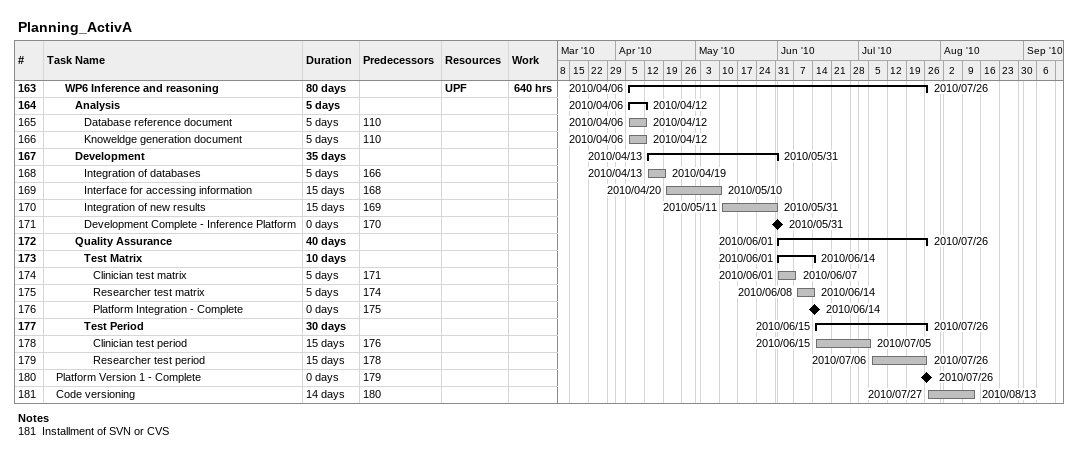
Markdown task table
Planning_ActivA

| ID | Level | Task | Duration | Start | Finish | Predecessors | Resources | Work (h) |
|---|---|---|---|---|---|---|---|---|
| 163 | 3 | **WP6 Inference and reasoning** | 80d | 2010-04-06 | 2010-07-26 |  | UPF | 640 |
| 164 | 4 | **Analysis** | 5d | 2010-04-06 | 2010-04-12 |  |  |  |
| 165 | 5 | Database reference document | 5d | 2010-04-06 | 2010-04-12 | 110 |  |  |
| 166 | 5 | Knoweldge generation document | 5d | 2010-04-06 | 2010-04-12 | 110 |  |  |
| 167 | 4 | **Development** | 35d | 2010-04-13 | 2010-05-31 |  |  |  |
| 168 | 5 | Integration of databases | 5d | 2010-04-13 | 2010-04-19 | 166 |  |  |
| 169 | 5 | Interface for accessing information | 15d | 2010-04-20 | 2010-05-10 | 168 |  |  |
| 170 | 5 | Integration of new results | 15d | 2010-05-11 | 2010-05-31 | 169 |  |  |
| 171 | 5 | Development Complete - Inference Platform | 0d | 2010-05-31 | 2010-05-31 | 170 |  |  |
| 172 | 4 | **Quality Assurance** | 40d | 2010-06-01 | 2010-07-26 |  |  |  |
| 173 | 5 | **Test Matrix** | 10d | 2010-06-01 | 2010-06-14 |  |  |  |
| 174 | 6 | Clinician test matrix | 5d | 2010-06-01 | 2010-06-07 | 171 |  |  |
| 175 | 6 | Researcher test matrix | 5d | 2010-06-08 | 2010-06-14 | 174 |  |  |
| 176 | 6 | Platform Integration - Complete | 0d | 2010-06-14 | 2010-06-14 | 175 |  |  |
| 177 | 5 | **Test Period** | 30d | 2010-06-15 | 2010-07-26 |  |  |  |
| 178 | 6 | Clinician test period | 15d | 2010-06-15 | 2010-07-05 | 176 |  |  |
| 179 | 6 | Researcher test period | 15d | 2010-07-06 | 2010-07-26 | 178 |  |  |
| 180 | 2 | Platform Version 1 - Complete | 0d | 2010-07-26 | 2010-07-26 | 179 |  |  |
| 181 | 2 | Code versioning | 14d | 2010-07-27 | 2010-08-13 | 180 |  |  |

Notes
- 181: Installment of SVN or CVS
